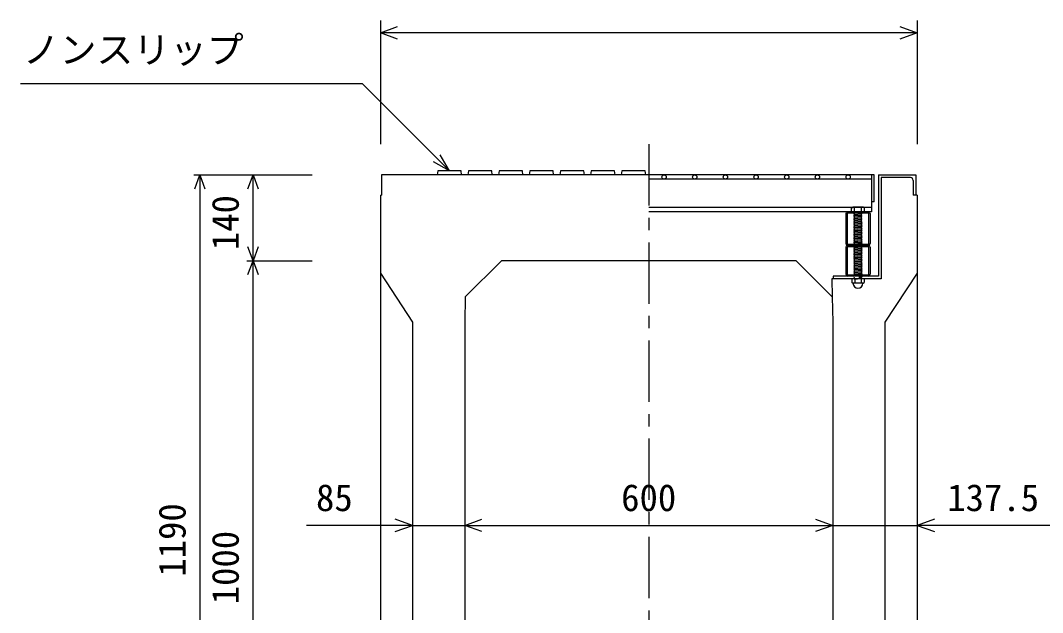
# Model space of a CAD drawing. Units: millimetres, scale not verified. Extents: x -16800 to 16800, y -5940 to 5940.
# Drawn here: x 13858 to 15524, y 2861 to 3826 of the extents above; entities that cross this region are included whole.
import ezdxf
from ezdxf.enums import TextEntityAlignment as Align

# ---------------------------------------------------------------- set-up
doc = ezdxf.new("R2010")
doc.units = ezdxf.units.MM
doc.header["$LTSCALE"] = 20
doc.linetypes.add('CHAIN1', pattern=[8, 5, -1, 1, -1])
doc.linetypes.add('DOTTED', pattern=[1.75, 0.25, -1.5])
for name, color, linetype, lineweight in [('0-0_DIM', 7, 'Continuous', 25), ('0-2_HATCH', 6, 'Continuous', 25), ('0-5_OUTLINE', 3, 'Continuous', 25)]:
    doc.layers.add(name, color=color, linetype=linetype, lineweight=lineweight)
doc.styles.add('ＭＳ ゴシック', font='')
doc.styles.get('ＭＳ ゴシック').set_extended_font_data('MS Gothic')

msp = doc.modelspace()

# ---------------------------------------------------------------- linework, layer by layer
at = {"layer": '0-0_DIM'}
for p, q in [((14444.28, 3826.41), (14444.28, 3624.66)), ((15319.28, 3826.41), (15319.28, 3624.66)), ((15319.28, 3806.41), (14444.28, 3806.41)), ((13857.68, 3723.38), (14414.57, 3723.38)), ((14556.78, 3581.16), (14414.57, 3723.38)), ((14556.78, 3581.16), (14541.78, 3607.14)), ((14556.78, 3581.16), (14530.8, 3596.16)), ((14140.08, 3574.66), (14333.41, 3574.66)), ((14150.08, 3574.66), (14150.08, 2384.66)), ((14236.75, 3434.66), (14236.75, 3574.66)), ((14226.75, 3434.66), (14333.41, 3434.66)), ((14236.75, 2434.66), (14236.75, 3434.66)), ((14496.78, 3003.31), (14323.71, 3003.31)), ((14496.78, 3003.31), (14581.78, 3003.31)), ((14581.78, 3003.31), (15181.78, 3003.31)), ((15181.78, 3003.31), (15319.28, 3003.31)), ((15543.32, 3003.31), (15319.28, 3003.31))]:
    msp.add_line(p, q, dxfattribs=at)
at = {"layer": '0-0_DIM', "linetype": 'CHAIN1'}
msp.add_line((14881.78, 3624.66), (14881.78, 2084.66), dxfattribs=at)
at = {"layer": '0-0_DIM'}
for points in [[(14472.51, 3796.14), (14444.32, 3806.41), (14472.51, 3816.67)], [(15291.13, 3816.67), (15319.32, 3806.41), (15291.13, 3796.14)], [(14141.87, 3552.11), (14150.08, 3574.66), (14158.29, 3552.11)], [(14228.54, 3552.11), (14236.75, 3574.66), (14244.96, 3552.11)], [(14244.96, 3457.22), (14236.75, 3434.66), (14228.54, 3457.22)], [(14228.54, 3412.11), (14236.75, 3434.66), (14244.96, 3412.11)], [(14468.59, 2993.05), (14496.78, 3003.31), (14468.59, 3013.57)], [(14609.97, 2993.05), (14581.78, 3003.31), (14609.97, 3013.57)], [(15153.59, 3013.57), (15181.78, 3003.31), (15153.59, 2993.05)], [(15347.47, 3013.57), (15319.28, 3003.31), (15347.47, 2993.05)]]:
    msp.add_lwpolyline(points, dxfattribs=at)
at = {"layer": '0-2_HATCH'}
for p, q in [((14576.78, 3574.66), (14575.78, 3581.16)), ((14626.78, 3574.66), (14625.78, 3581.16)), ((14676.78, 3574.66), (14675.78, 3581.16)), ((14726.78, 3574.66), (14725.78, 3581.16)), ((14776.78, 3574.66), (14775.78, 3581.16)), ((14826.78, 3574.66), (14825.78, 3581.16)), ((14876.78, 3574.66), (14875.78, 3581.16)), ((15249.28, 3574.66), (14881.78, 3574.66)), ((15244.78, 3567.66), (14881.78, 3567.66)), ((15244.78, 3574.66), (15244.78, 3514.66)), ((15249.28, 3530.66), (15249.28, 3574.66)), ((15256.28, 3574.66), (15256.28, 3409.66)), ((15260.78, 3570.16), (15260.78, 3405.16)), ((15308.28, 3570.16), (15260.78, 3570.16)), ((15312.78, 3565.66), (15312.78, 3541.66)), ((15317.28, 3541.66), (15312.78, 3541.66)), ((15213.6, 3521.66), (14881.78, 3521.66)), ((15214.28, 3522.16), (15212.28, 3520.66)), ((15212.28, 3514.66), (15212.28, 3520.66)), ((15212.61, 3520.94), (15214.28, 3522.16)), ((15231.28, 3522.16), (15214.28, 3522.16)), ((15217.28, 3514.66), (15217.28, 3520.66)), ((15228.28, 3514.66), (15228.28, 3520.66)), ((15232.96, 3520.94), (15231.28, 3522.16)), ((15244.78, 3521.66), (15231.97, 3521.66)), ((15233.28, 3514.66), (15233.28, 3520.66)), ((15249.28, 3530.66), (15244.78, 3530.66)), ((15244.78, 3514.66), (14881.78, 3514.66)), ((15202.78, 3511.66), (15202.78, 3462.66)), ((15239.78, 3514.66), (15205.78, 3514.66)), ((15233.28, 3514.66), (15212.28, 3514.66)), ((15216.28, 3514.66), (15229.28, 3514.66)), ((15216.28, 3513.66), (15217.28, 3514.66)), ((15217.28, 3512.66), (15216.28, 3513.66)), ((15229.28, 3512.66), (15216.28, 3511.66)), ((15216.28, 3511.66), (15217.28, 3512.66)), ((15217.28, 3510.66), (15216.28, 3511.66)), ((15216.28, 3509.66), (15217.28, 3510.66)), ((15229.28, 3510.66), (15216.28, 3509.66)), ((15217.28, 3508.66), (15216.28, 3509.66)), ((15216.28, 3507.66), (15217.28, 3508.66)), ((15229.28, 3508.66), (15216.28, 3507.66)), ((15217.28, 3506.66), (15216.28, 3507.66)), ((15216.28, 3505.66), (15217.28, 3506.66)), ((15229.28, 3506.66), (15216.28, 3505.66)), ((15217.28, 3504.66), (15216.28, 3505.66)), ((15216.28, 3503.66), (15217.28, 3504.66)), ((15229.28, 3504.66), (15216.28, 3503.66)), ((15217.28, 3502.66), (15216.28, 3503.66)), ((15229.28, 3502.66), (15216.28, 3501.66)), ((15216.28, 3501.66), (15217.28, 3502.66)), ((15229.28, 3500.66), (15216.28, 3499.66)), ((15217.28, 3498.66), (15216.28, 3499.66)), ((15229.28, 3498.66), (15216.28, 3497.66)), ((15216.28, 3497.66), (15217.28, 3498.66)), ((15228.28, 3513.66), (15229.28, 3514.66)), ((15229.28, 3512.66), (15228.28, 3513.66)), ((15228.28, 3509.66), (15229.28, 3510.66)), ((15229.28, 3508.66), (15228.28, 3509.66)), ((15228.28, 3507.66), (15229.28, 3508.66)), ((15229.28, 3506.66), (15228.28, 3507.66)), ((15228.28, 3505.66), (15229.28, 3506.66)), ((15229.28, 3504.66), (15228.28, 3505.66)), ((15228.28, 3501.66), (15229.28, 3502.66)), ((15229.28, 3500.66), (15228.28, 3501.66)), ((15228.28, 3499.66), (15229.28, 3500.66)), ((15229.28, 3498.66), (15228.28, 3499.66)), ((15228.28, 3497.66), (15229.28, 3498.66)), ((15242.78, 3511.66), (15242.78, 3462.66)), ((15217.28, 3496.66), (15216.28, 3497.66)), ((15229.28, 3496.66), (15216.28, 3495.66)), ((15216.28, 3495.66), (15217.28, 3496.66)), ((15217.28, 3494.66), (15216.28, 3495.66)), ((15229.28, 3494.66), (15216.28, 3493.66)), ((15216.28, 3493.66), (15217.28, 3494.66)), ((15217.28, 3492.66), (15216.28, 3493.66)), ((15229.28, 3492.66), (15216.28, 3491.66)), ((15216.28, 3491.66), (15217.28, 3492.66)), ((15217.28, 3490.66), (15216.28, 3491.66)), ((15229.28, 3490.66), (15216.28, 3489.66)), ((15216.28, 3489.66), (15217.28, 3490.66)), ((15217.28, 3488.66), (15216.28, 3489.66)), ((15229.28, 3488.66), (15216.28, 3487.66)), ((15216.28, 3487.66), (15217.28, 3488.66)), ((15217.28, 3486.66), (15216.28, 3487.66)), ((15229.28, 3486.66), (15216.28, 3485.66)), ((15216.28, 3485.66), (15217.28, 3486.66)), ((15217.28, 3484.66), (15216.28, 3485.66)), ((15229.28, 3484.66), (15216.28, 3483.66)), ((15216.28, 3483.66), (15217.28, 3484.66)), ((15217.28, 3482.66), (15216.28, 3483.66)), ((15229.28, 3482.66), (15216.28, 3481.66)), ((15216.28, 3481.66), (15217.28, 3482.66)), ((15228.28, 3497.66), (15229.28, 3496.66)), ((15228.28, 3495.66), (15229.28, 3496.66)), ((15228.28, 3495.66), (15229.28, 3494.66)), ((15228.28, 3493.66), (15229.28, 3494.66)), ((15228.28, 3493.66), (15229.28, 3492.66)), ((15228.28, 3491.66), (15229.28, 3492.66)), ((15228.28, 3491.66), (15229.28, 3490.66)), ((15228.28, 3489.66), (15229.28, 3490.66)), ((15228.28, 3489.66), (15229.28, 3488.66)), ((15228.28, 3487.66), (15229.28, 3488.66)), ((15228.28, 3487.66), (15229.28, 3486.66)), ((15228.28, 3485.66), (15229.28, 3486.66)), ((15228.28, 3485.66), (15229.28, 3484.66)), ((15228.28, 3483.66), (15229.28, 3484.66)), ((15228.28, 3483.66), (15229.28, 3482.66)), ((15228.28, 3481.66), (15229.28, 3482.66)), ((15217.28, 3480.66), (15216.28, 3481.66)), ((15229.28, 3480.66), (15216.28, 3479.66)), ((15216.28, 3479.66), (15217.28, 3480.66)), ((15217.28, 3478.66), (15216.28, 3479.66)), ((15229.28, 3478.66), (15216.28, 3477.66)), ((15216.28, 3477.66), (15217.28, 3478.66)), ((15217.28, 3476.66), (15216.28, 3477.66)), ((15229.28, 3476.66), (15216.28, 3475.66)), ((15216.28, 3475.66), (15217.28, 3476.66)), ((15217.28, 3474.67), (15216.28, 3475.66)), ((15216.28, 3473.67), (15217.28, 3474.67)), ((15229.28, 3474.66), (15216.28, 3473.66)), ((15217.28, 3472.67), (15216.28, 3473.67)), ((15229.29, 3472.66), (15216.28, 3471.66)), ((15216.28, 3471.66), (15217.28, 3472.66)), ((15217.28, 3470.66), (15216.28, 3471.66)), ((15229.29, 3470.66), (15216.29, 3469.66)), ((15216.29, 3469.66), (15217.29, 3470.66)), ((15217.29, 3468.66), (15216.29, 3469.66)), ((15229.29, 3468.66), (15216.29, 3467.66)), ((15216.29, 3467.66), (15217.29, 3468.66)), ((15217.29, 3466.66), (15216.29, 3467.66)), ((15229.29, 3466.66), (15216.29, 3465.66)), ((15216.29, 3465.66), (15217.29, 3466.66)), ((15217.29, 3464.66), (15216.29, 3465.66)), ((15228.28, 3481.66), (15229.28, 3480.66)), ((15228.28, 3479.66), (15229.28, 3480.66)), ((15228.28, 3479.66), (15229.28, 3478.66)), ((15228.28, 3477.66), (15229.28, 3478.66)), ((15228.28, 3477.66), (15229.28, 3476.66)), ((15228.28, 3475.66), (15229.28, 3476.66)), ((15228.28, 3475.66), (15229.29, 3474.66)), ((15228.28, 3473.66), (15229.28, 3474.66)), ((15228.28, 3473.66), (15229.29, 3472.66)), ((15228.28, 3471.66), (15229.29, 3472.66)), ((15228.29, 3471.66), (15229.29, 3470.66)), ((15228.29, 3469.66), (15229.29, 3470.66)), ((15228.29, 3469.66), (15229.29, 3468.66)), ((15228.29, 3467.66), (15229.29, 3468.66)), ((15228.29, 3467.66), (15229.29, 3466.66)), ((15228.29, 3465.66), (15229.29, 3466.66)), ((15228.29, 3465.66), (15229.29, 3464.65)), ((15202.78, 3456.66), (15202.78, 3412.66)), ((15239.78, 3459.66), (15205.78, 3459.66)), ((15239.78, 3459.66), (15205.78, 3459.66)), ((15229.29, 3464.66), (15216.29, 3463.66)), ((15216.29, 3463.66), (15217.29, 3464.66)), ((15217.29, 3462.66), (15216.29, 3463.66)), ((15229.29, 3456.66), (15216.29, 3455.66)), ((15216.29, 3455.66), (15217.29, 3456.66)), ((15217.29, 3454.66), (15216.29, 3455.66)), ((15229.29, 3454.66), (15216.29, 3453.66)), ((15216.29, 3453.66), (15217.29, 3454.66)), ((15217.29, 3452.66), (15216.29, 3453.66)), ((15229.3, 3462.65), (15216.3, 3461.65)), ((15216.3, 3461.65), (15217.3, 3462.65)), ((15217.3, 3460.65), (15216.3, 3461.65)), ((15216.3, 3459.65), (15217.3, 3460.65)), ((15217.3, 3458.65), (15216.3, 3459.65)), ((15216.3, 3457.65), (15217.3, 3458.65)), ((15217.3, 3456.65), (15216.3, 3457.65)), ((15229.3, 3452.65), (15216.3, 3451.65)), ((15216.3, 3451.65), (15217.3, 3452.65)), ((15217.3, 3450.65), (15216.3, 3451.65)), ((15229.3, 3450.65), (15216.3, 3449.65)), ((15216.3, 3449.65), (15217.3, 3450.65)), ((15217.3, 3448.65), (15216.3, 3449.65)), ((15229.3, 3448.65), (15216.3, 3447.65)), ((15216.3, 3447.65), (15217.3, 3448.65)), ((15228.29, 3463.65), (15229.29, 3464.65)), ((15228.29, 3463.65), (15229.3, 3462.65)), ((15228.29, 3455.66), (15229.29, 3456.66)), ((15228.29, 3455.66), (15229.3, 3454.65)), ((15228.29, 3453.66), (15229.29, 3454.66)), ((15228.29, 3453.66), (15229.3, 3452.65)), ((15228.3, 3461.65), (15229.3, 3462.65)), ((15228.3, 3461.65), (15229.3, 3460.65)), ((15228.3, 3459.65), (15229.3, 3460.65)), ((15228.3, 3459.65), (15229.3, 3458.65)), ((15228.3, 3457.65), (15229.3, 3458.65)), ((15228.3, 3457.65), (15229.3, 3456.65)), ((15228.3, 3451.65), (15229.3, 3452.65)), ((15228.3, 3451.65), (15229.3, 3450.65)), ((15228.3, 3449.65), (15229.3, 3450.65)), ((15228.3, 3449.65), (15229.3, 3448.65)), ((15228.3, 3447.65), (15229.3, 3448.65)), ((15242.78, 3456.66), (15242.78, 3412.66)), ((15217.3, 3446.65), (15216.3, 3447.65)), ((15229.3, 3446.65), (15216.3, 3445.65)), ((15216.3, 3445.65), (15217.3, 3446.65)), ((15217.3, 3444.65), (15216.3, 3445.65)), ((15229.31, 3444.65), (15216.31, 3443.65)), ((15216.31, 3443.65), (15217.31, 3444.65)), ((15217.31, 3442.65), (15216.31, 3443.65)), ((15229.31, 3442.64), (15216.31, 3441.64)), ((15216.31, 3441.64), (15217.31, 3442.64)), ((15217.31, 3440.64), (15216.31, 3441.64)), ((15229.31, 3440.64), (15216.31, 3439.64)), ((15216.31, 3439.64), (15217.31, 3440.64)), ((15217.31, 3438.64), (15216.31, 3439.64)), ((15229.31, 3438.64), (15216.31, 3437.64)), ((15216.31, 3437.64), (15217.31, 3438.64)), ((15217.31, 3436.64), (15216.31, 3437.64)), ((15229.32, 3436.64), (15216.32, 3435.64)), ((15216.32, 3435.64), (15217.32, 3436.64)), ((15217.32, 3434.64), (15216.32, 3435.64)), ((15229.32, 3434.64), (15216.32, 3433.64)), ((15216.32, 3433.64), (15217.32, 3434.64)), ((15217.32, 3432.64), (15216.32, 3433.64)), ((15229.32, 3432.63), (15216.32, 3431.63)), ((15216.32, 3431.63), (15217.32, 3432.63)), ((15228.3, 3447.65), (15229.3, 3446.65)), ((15228.3, 3445.65), (15229.3, 3446.65)), ((15228.3, 3445.65), (15229.31, 3444.65)), ((15228.31, 3443.65), (15229.31, 3444.65)), ((15228.31, 3443.65), (15229.31, 3442.64)), ((15228.31, 3441.64), (15229.31, 3442.64)), ((15228.31, 3441.64), (15229.31, 3440.64)), ((15228.31, 3439.64), (15229.31, 3440.64)), ((15228.31, 3439.64), (15229.31, 3438.64)), ((15228.31, 3437.64), (15229.31, 3438.64)), ((15228.31, 3437.64), (15229.32, 3436.64)), ((15228.32, 3435.64), (15229.32, 3436.64)), ((15228.32, 3435.64), (15229.32, 3434.64)), ((15228.32, 3433.64), (15229.32, 3434.64)), ((15228.32, 3433.64), (15229.32, 3432.63)), ((15228.32, 3431.63), (15229.32, 3432.63)), ((15217.32, 3430.63), (15216.32, 3431.63)), ((15229.32, 3430.63), (15216.32, 3429.63)), ((15216.32, 3429.63), (15217.32, 3430.63)), ((15217.32, 3428.63), (15216.32, 3429.63)), ((15229.33, 3428.63), (15216.33, 3427.63)), ((15216.33, 3427.63), (15217.33, 3428.63)), ((15217.33, 3426.63), (15216.33, 3427.63)), ((15229.33, 3426.63), (15216.33, 3425.63)), ((15216.33, 3425.63), (15217.33, 3426.63)), ((15217.33, 3424.63), (15216.33, 3425.63)), ((15229.33, 3424.63), (15216.33, 3423.63)), ((15216.33, 3423.63), (15217.33, 3424.63)), ((15217.33, 3422.63), (15216.33, 3423.63)), ((15229.33, 3422.62), (15216.33, 3421.62)), ((15216.33, 3421.62), (15217.33, 3422.62)), ((15217.33, 3420.62), (15216.33, 3421.62)), ((15229.34, 3420.62), (15216.34, 3419.62)), ((15216.34, 3419.62), (15217.34, 3420.62)), ((15217.34, 3418.62), (15216.34, 3419.62)), ((15229.34, 3418.62), (15216.34, 3417.62)), ((15216.34, 3417.62), (15217.34, 3418.62)), ((15217.34, 3416.62), (15216.34, 3417.62)), ((15229.34, 3416.62), (15216.34, 3415.62)), ((15216.34, 3415.62), (15217.34, 3416.62)), ((15217.34, 3414.62), (15216.34, 3415.62)), ((15228.32, 3431.63), (15229.32, 3430.63)), ((15228.32, 3429.63), (15229.32, 3430.63)), ((15228.32, 3429.63), (15229.33, 3428.63)), ((15228.33, 3427.63), (15229.33, 3428.63)), ((15228.33, 3427.63), (15229.33, 3426.63)), ((15228.33, 3425.63), (15229.33, 3426.63)), ((15228.33, 3425.63), (15229.33, 3424.63)), ((15228.33, 3423.63), (15229.33, 3424.63)), ((15228.33, 3423.63), (15229.33, 3422.62)), ((15228.33, 3421.62), (15229.33, 3422.62)), ((15228.33, 3421.62), (15229.34, 3420.62)), ((15228.34, 3419.62), (15229.34, 3420.62)), ((15228.34, 3419.62), (15229.34, 3418.62)), ((15228.34, 3417.62), (15229.34, 3418.62)), ((15228.34, 3417.62), (15229.34, 3416.62)), ((15228.34, 3415.62), (15229.34, 3416.62)), ((15228.34, 3415.62), (15229.34, 3414.62)), ((15260.78, 3405.16), (15180.02, 3405.16)), ((15180.02, 3405.16), (15180.76, 3375.69)), ((15182.28, 3409.66), (15182.28, 3405.16)), ((15256.28, 3409.66), (15182.28, 3409.66)), ((15239.78, 3409.66), (15205.78, 3409.66)), ((15213.44, 3405.16), (15212.58, 3404.51)), ((15212.58, 3404.51), (15212.58, 3399.33)), ((15214.27, 3398.36), (15212.58, 3399.33)), ((15232.12, 3405.16), (15213.44, 3405.16)), ((15229.34, 3414.62), (15216.34, 3413.62)), ((15216.34, 3413.62), (15217.34, 3414.62)), ((15217.34, 3412.62), (15216.34, 3413.62)), ((15229.35, 3412.61), (15216.35, 3411.61)), ((15216.35, 3411.61), (15217.35, 3412.61)), ((15217.35, 3410.61), (15216.35, 3411.61)), ((15216.35, 3409.61), (15217.35, 3410.61)), ((15217.35, 3408.61), (15216.35, 3409.61)), ((15216.35, 3407.61), (15217.35, 3408.61)), ((15217.35, 3406.61), (15216.35, 3407.61)), ((15216.35, 3405.61), (15217.35, 3406.61)), ((15216.8, 3405.16), (15216.35, 3405.61)), ((15217.68, 3404.51), (15217.68, 3399.33)), ((15227.89, 3404.51), (15227.89, 3399.33)), ((15228.34, 3413.62), (15229.34, 3414.62)), ((15228.34, 3413.62), (15229.35, 3412.61)), ((15228.35, 3411.61), (15229.35, 3412.61)), ((15228.35, 3411.61), (15229.35, 3410.61)), ((15228.35, 3409.61), (15229.35, 3410.61)), ((15228.35, 3409.61), (15229.35, 3408.61)), ((15228.35, 3407.61), (15229.35, 3408.61)), ((15228.35, 3407.61), (15229.35, 3406.61)), ((15228.35, 3405.61), (15229.35, 3406.61)), ((15228.35, 3405.61), (15228.8, 3405.16)), ((15231.3, 3398.36), (15232.99, 3399.33)), ((15232.12, 3405.16), (15232.99, 3404.51)), ((15232.99, 3404.51), (15232.99, 3399.33)), ((15214.27, 3398.03), (15214.27, 3398.36)), ((15231.3, 3398.36), (15214.27, 3398.36)), ((15231.3, 3398.03), (15214.27, 3398.03)), ((15231.3, 3398.03), (15231.3, 3398.36))]:
    msp.add_line(p, q, dxfattribs=at)
at = {"layer": '0-2_HATCH', "linetype": 'DOTTED'}
for p, q in [((15229.28, 3514.66), (15216.28, 3513.66)), ((15229.3, 3460.65), (15216.3, 3459.65)), ((15229.3, 3458.65), (15216.3, 3457.65)), ((15229.35, 3410.61), (15216.35, 3409.61)), ((15229.35, 3408.61), (15216.35, 3407.61)), ((15229.35, 3406.61), (15216.35, 3405.61)), ((15216.8, 3405.16), (15228.8, 3405.16))]:
    msp.add_line(p, q, dxfattribs=at)
at = {"layer": '0-2_HATCH'}
for points in [[(14575.78, 3581.16), (14537.78, 3581.16), (14536.78, 3574.66)], [(14625.78, 3581.16), (14587.78, 3581.16), (14586.78, 3574.66)], [(14675.78, 3581.16), (14637.78, 3581.16), (14636.78, 3574.66)], [(14725.78, 3581.16), (14687.78, 3581.16), (14686.78, 3574.66)], [(14775.78, 3581.16), (14737.78, 3581.16), (14736.78, 3574.66)], [(14825.78, 3581.16), (14787.78, 3581.16), (14786.78, 3574.66)], [(14875.78, 3581.16), (14837.78, 3581.16), (14836.78, 3574.66)], [(15216.28, 3499.66), (15217.28, 3500.66), (15216.28, 3501.66)], [(15229.28, 3510.66), (15228.28, 3511.66), (15229.28, 3512.66)], [(15229.28, 3502.66), (15228.28, 3503.66), (15229.28, 3504.66)]]:
    msp.add_lwpolyline(points, dxfattribs=at)
for points in [[(15205.08, 3512.36), (15205.08, 3461.96), (15240.48, 3461.96), (15240.48, 3512.36)], [(15205.08, 3457.36), (15205.08, 3411.96), (15240.48, 3411.96), (15240.48, 3457.36)]]:
    msp.add_lwpolyline(points, close=True, dxfattribs=at)
for centre in [(14906.78, 3571.16), (14956.78, 3571.16), (15006.78, 3571.16), (15056.78, 3571.16), (15106.78, 3571.16), (15156.78, 3571.16), (15206.78, 3571.16)]:
    msp.add_circle(centre, 3.5, dxfattribs=at)
for centre, radius, start, end in [((15308.28, 3565.66), 4.5, 0, 90), ((15214.78, 3518.04), 3.62, 46.39563, 133.60437), ((15222.78, 3506.04), 15.62, 69.39075, 110.60925), ((15230.78, 3518.04), 3.62, 46.39563, 133.60437), ((15205.78, 3511.66), 3, 90, 180), ((15239.78, 3511.66), 3, 0, 90), ((15205.78, 3462.66), 3, 180, 270), ((15205.78, 3456.66), 3, 90, 180), ((15239.78, 3462.66), 3, 270, 0), ((15239.78, 3456.66), 3, 0, 90), ((15205.78, 3412.66), 3, 180, 270), ((15215.13, 3399.82), 5.35, 61.49832, 118.50684), ((15215.13, 3404.03), 5.35, 241.49843, 298.50089), ((15222.78, 3384.75), 20.42, 75.52621, 104.47362), ((15222.78, 3419.1), 20.42, 255.52638, 284.47374), ((15230.44, 3399.82), 5.35, 61.49231, 118.50169), ((15230.44, 3404.03), 5.35, 241.49989, 298.5), ((15239.78, 3412.66), 3, 270, 0), ((15222.78, 3398.03), 8.19, 180, 359.99995)]:
    msp.add_arc(centre, radius, start, end, dxfattribs=at)
at = {"layer": '0-5_OUTLINE'}
for p, q in [((14881.78, 3574.66), (14446.28, 3574.66)), ((14446.28, 3574.66), (14446.28, 3541.66)), ((15256.28, 3574.66), (15317.28, 3574.66)), ((15317.28, 3574.66), (15317.28, 3541.66)), ((14444.28, 3541.66), (14446.28, 3541.66)), ((14444.28, 3541.66), (14444.28, 2384.66)), ((15319.28, 3541.66), (15317.28, 3541.66)), ((15319.28, 3541.66), (15319.28, 2384.66)), ((15121.78, 3434.66), (14641.78, 3434.66)), ((15121.78, 3434.66), (15180.76, 3375.69)), ((14444.28, 3414.66), (14496.78, 3334.66)), ((15319.28, 3414.66), (15266.78, 3334.66)), ((15180.76, 3375.69), (15181.78, 3334.66)), ((14496.78, 3334.66), (14496.78, 2384.66)), ((14581.78, 3334.66), (14581.78, 2384.66)), ((15181.78, 3334.66), (15181.78, 2384.66)), ((15266.78, 3334.66), (15266.78, 2384.66))]:
    msp.add_line(p, q, dxfattribs=at)
msp.add_lwpolyline([(14641.78, 3434.66), (14582.81, 3375.69), (14581.78, 3334.66)], dxfattribs=at)

# ---------------------------------------------------------------- texts
at = {"layer": '0-0_DIM', "style": 'ＭＳ ゴシック'}
for s, p in [('ノンスリップ', (13861.53, 3743.55)), ('85', (14339.43, 3013.31)), ('600', (14836.78, 3013.31)), ('137.5', (15368.32, 3013.31))]:
    msp.add_text(s, height=43.99, dxfattribs=at).set_placement(p, align=Align.BOTTOM_LEFT)
for s, p in [('140', (14226.75, 3451.91)), ('1190', (14140.08, 2919.66)), ('1000', (14226.75, 2874.66))]:
    msp.add_text(s, height=43.99, rotation=90, dxfattribs=at).set_placement(p, align=Align.BOTTOM_LEFT)

doc.saveas('drawing.dxf')
